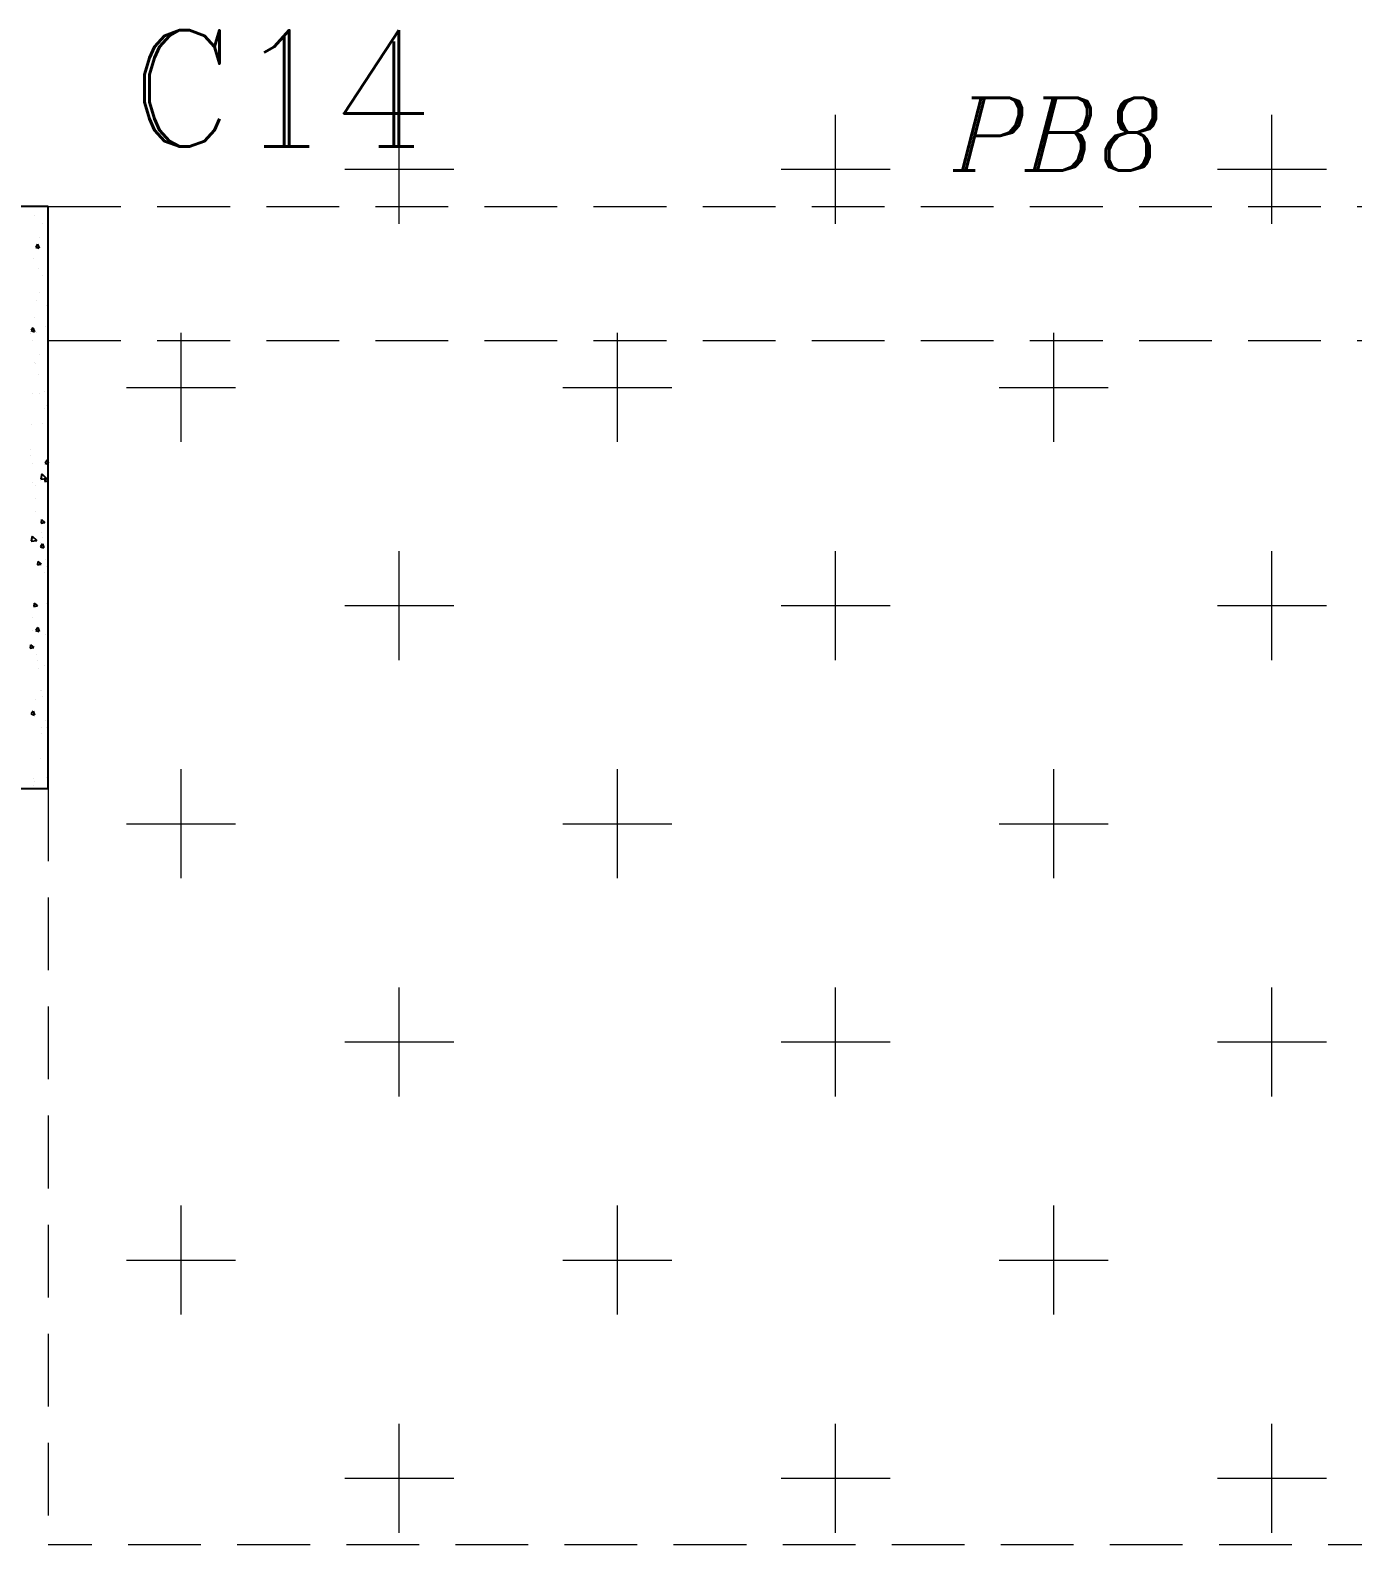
# Model space of a CAD drawing. Header units: millimetres. Extents: x 331487 to 517269, y 198509 to 399936.
# Drawn here: x 406619 to 408892, y 386854 to 389457 of the extents above; entities that cross this region are included whole.
import ezdxf

# ---------------------------------------------------------------- set-up
doc = ezdxf.new("R2010")
doc.units = ezdxf.units.MM
doc.header["$MEASUREMENT"] = 0
doc.linetypes.add('DASHED2', pattern=[0.375, 0.25, -0.125])
doc.layers.add('BEAM', color=1, linetype='Continuous', lineweight=5)
doc.layers.add('COLUMN', color=6, linetype='Continuous')
doc.styles.add('ITALICC', font='italicc', dxfattribs={"height": 0.3})
doc.styles.add('RC', font='romanc.shx', dxfattribs={"height": 200})

msp = doc.modelspace()

# ---------------------------------------------------------------- linework, layer by layer
at = {"layer": 'BEAM', "color": 253, "linetype": 'Continuous', "ltscale": 750}
for p, q in [((407253.6, 389154), (407253.6, 389312)), ((408003.6, 389154), (408003.6, 389312)), ((408753.6, 389154), (408753.6, 389312)), ((407159.8, 389218.2), (407347.3, 389218.2)), ((407909.8, 389218.2), (408097.3, 389218.2)), ((408659.8, 389218.2), (408847.3, 389218.2)), ((407253.6, 389124.5), (407253.6, 389154)), ((408003.6, 389124.5), (408003.6, 389154)), ((408753.6, 389124.5), (408753.6, 389154)), ((406878.6, 388924), (406878.6, 388937)), ((407628.6, 388924), (407628.6, 388937)), ((408378.6, 388924), (408378.6, 388937)), ((406878.6, 388749.5), (406878.6, 388924)), ((407628.6, 388749.5), (407628.6, 388924)), ((408378.6, 388749.5), (408378.6, 388924)), ((406784.8, 388843.2), (406972.3, 388843.2)), ((407534.8, 388843.2), (407722.3, 388843.2)), ((408284.8, 388843.2), (408472.3, 388843.2)), ((407253.6, 388374.5), (407253.6, 388562)), ((408003.6, 388374.5), (408003.6, 388562)), ((408753.6, 388374.5), (408753.6, 388562)), ((407159.8, 388468.2), (407347.3, 388468.2)), ((407909.8, 388468.2), (408097.3, 388468.2)), ((408659.8, 388468.2), (408847.3, 388468.2)), ((406878.6, 387999.5), (406878.6, 388187)), ((407628.6, 387999.5), (407628.6, 388187)), ((408378.6, 387999.5), (408378.6, 388187)), ((406784.8, 388093.2), (406972.3, 388093.2)), ((407534.8, 388093.2), (407722.3, 388093.2)), ((408284.8, 388093.2), (408472.3, 388093.2)), ((407253.6, 387624.5), (407253.6, 387812)), ((408003.6, 387624.5), (408003.6, 387812)), ((408753.6, 387624.5), (408753.6, 387812)), ((407159.8, 387718.2), (407347.3, 387718.2)), ((407909.8, 387718.2), (408097.3, 387718.2)), ((408659.8, 387718.2), (408847.3, 387718.2)), ((406878.6, 387249.5), (406878.6, 387437)), ((407628.6, 387249.5), (407628.6, 387437)), ((408378.6, 387249.5), (408378.6, 387437)), ((406784.8, 387343.2), (406972.3, 387343.2)), ((407534.8, 387343.2), (407722.3, 387343.2)), ((408284.8, 387343.2), (408472.3, 387343.2)), ((407253.6, 386874.5), (407253.6, 387062)), ((408003.6, 386874.5), (408003.6, 387062)), ((408753.6, 386874.5), (408753.6, 387062)), ((407159.8, 386968.2), (407347.3, 386968.2)), ((407909.8, 386968.2), (408097.3, 386968.2)), ((408659.8, 386968.2), (408847.3, 386968.2))]:
    msp.add_line(p, q, dxfattribs=at)
at = {"layer": 'BEAM', "linetype": 'DASHED2', "ltscale": 500}
for p, q in [((406650.1, 389154), (410100.1, 389154)), ((406650.1, 388924), (410100.1, 388924)), ((406650.1, 388154), (406650.1, 386854)), ((410100.1, 386854), (406650.1, 386854))]:
    msp.add_line(p, q, dxfattribs=at)
at = {"layer": 'COLUMN'}
for p, q in [((406650.1, 389154), (406350.1, 389154)), ((406650.1, 388154), (406650.1, 389154)), ((406350.1, 388154), (406650.1, 388154))]:
    msp.add_line(p, q, dxfattribs=at)
at = {"layer": 'COLUMN', "color": 2, "linetype": 'Continuous'}
for p, q in [((406626, 389138.6), (406626, 389138.6)), ((406637.4, 389153.7), (406637.4, 389153.7)), ((406641, 389125.6), (406641, 389125.6)), ((406631.9, 389089.5), (406628.6, 389084.5)), ((406628.6, 389084.5), (406634.6, 389082.5)), ((406631.9, 389089.5), (406634.6, 389082.5)), ((406632.4, 389088.1), (406632.4, 389088.1)), ((406635.1, 389100.3), (406635.1, 389100.3)), ((406624.9, 389064.8), (406624.9, 389064.8)), ((406649.3, 389062.4), (406649.3, 389062.4)), ((406632.9, 389046.9), (406632.9, 389046.9)), ((406639.9, 389036.2), (406639.9, 389036.2)), ((406634.9, 389006.5), (406634.9, 389006.5)), ((406630.6, 388993.5), (406630.6, 388993.5)), ((406647, 388984.8), (406647, 388984.8)), ((406626.5, 388962.7), (406626.5, 388962.7)), ((406620.1, 388935.5), (406620.1, 388935.5)), ((406623.9, 388945.8), (406620.6, 388940.8)), ((406620.6, 388940.8), (406626.6, 388938.8)), ((406623.9, 388945.8), (406626.6, 388938.8)), ((406628.4, 388940.1), (406628.4, 388940.1)), ((406629.8, 388937.7), (406629.8, 388937.7)), ((406644.9, 388948.1), (406644.9, 388948.1)), ((406623, 388924.2), (406623, 388924.2)), ((406626.1, 388886.8), (406626.1, 388886.8)), ((406627.6, 388883.6), (406627.6, 388883.6)), ((406634.8, 388899.8), (406634.8, 388899.8)), ((406633, 388865.9), (406633, 388865.9)), ((406623.9, 388833.4), (406623.9, 388833.4)), ((406634.6, 388832.3), (406634.6, 388832.3)), ((406643.1, 388836.6), (406643.1, 388836.6)), ((406643, 388807.5), (406643, 388807.5)), ((406646.4, 388811.6), (406646.4, 388811.6)), ((406621.6, 388780), (406621.6, 388780)), ((406641, 388781.7), (406641, 388781.7)), ((406619.4, 388726.6), (406619.4, 388726.6)), ((406620.2, 388736.9), (406620.2, 388736.9)), ((406648.2, 388718.1), (406644.8, 388713.1)), ((406648.2, 388718.1), (406650.1, 388712.9)), ((406648.5, 388729.8), (406648.5, 388729.8)), ((406623.5, 388711.8), (406623.5, 388711.8)), ((406638.9, 388694.5), (406637.5, 388685.6)), ((406638.9, 388694.5), (406647, 388686.8)), ((406644.8, 388713.1), (406650.1, 388711.3)), ((406622.3, 388679.7), (406622.3, 388679.7)), ((406628.5, 388674), (406628.5, 388674)), ((406637.5, 388685.6), (406647, 388686.7)), ((406644.9, 388687.7), (406644.4, 388681.8)), ((406644.4, 388681.8), (406650.1, 388682.8)), ((406644.9, 388687.7), (406650.1, 388683.4)), ((406628, 388652.7), (406628, 388652.7)), ((406628.7, 388629.2), (406628.7, 388629.2)), ((406638.7, 388616), (406638.1, 388610)), ((406638.7, 388616), (406644.4, 388611.2)), ((406622.4, 388587.8), (406621, 388578.9)), ((406622.4, 388587.8), (406630.5, 388580)), ((406636.8, 388610.8), (406636.8, 388610.8)), ((406638, 388594.4), (406638, 388594.4)), ((406638.1, 388610), (406644.4, 388611.2)), ((406621, 388578.9), (406630.5, 388580)), ((406636.2, 388577.2), (406636.2, 388577.2)), ((406640.1, 388574.4), (406636.8, 388569.4)), ((406636.8, 388569.4), (406642.8, 388567.4)), ((406640.1, 388585.8), (406640.1, 388585.8)), ((406640.1, 388574.4), (406642.8, 388567.4)), ((406631.8, 388538.3), (406638.1, 388539.5)), ((406632.4, 388544.3), (406631.9, 388538.3)), ((406632.4, 388544.3), (406638.1, 388539.5)), ((406645.1, 388547.9), (406645.1, 388547.9)), ((406648, 388536.1), (406648, 388536.1)), ((406643.2, 388525.9), (406643.2, 388525.9)), ((406650, 388525.5), (406650, 388525.5)), ((406626.1, 388472.5), (406625.6, 388466.6)), ((406625.6, 388466.6), (406631.8, 388467.7)), ((406626.1, 388472.5), (406631.8, 388467.7)), ((406647.7, 388472.1), (406647.7, 388472.1)), ((406649.6, 388475.4), (406649.6, 388475.4)), ((406622.3, 388448.1), (406622.3, 388448.1)), ((406623.8, 388424.6), (406623.8, 388424.6)), ((406632.1, 388430.6), (406628.8, 388425.7)), ((406628.8, 388425.7), (406634.8, 388423.6)), ((406632.1, 388430.6), (406634.8, 388423.6)), ((406645.5, 388418.7), (406645.5, 388418.7)), ((406619.8, 388400.8), (406619.3, 388394.8)), ((406619.3, 388394.8), (406625.6, 388396)), ((406619.8, 388400.8), (406625.6, 388396)), ((406630.6, 388385), (406630.6, 388385)), ((406630.9, 388373.3), (406630.9, 388373.3)), ((406633.9, 388360), (406633.9, 388360)), ((406643.2, 388365.3), (406643.2, 388365.3)), ((406628.4, 388306.9), (406628.4, 388306.9)), ((406637.3, 388322.8), (406637.3, 388322.8)), ((406638.9, 388322.1), (406638.9, 388322.1)), ((406641, 388311.9), (406641, 388311.9)), ((406624.1, 388286.9), (406620.8, 388282)), ((406620.8, 388282), (406626.8, 388279.9)), ((406624.1, 388286.9), (406626.8, 388279.9)), ((406638.7, 388258.6), (406638.7, 388258.6)), ((406644.8, 388270.9), (406644.8, 388270.9)), ((406647.2, 388258.9), (406647.2, 388258.9)), ((406638.4, 388248.6), (406638.4, 388248.6)), ((406649.9, 388226.3), (406649.9, 388226.3)), ((406636.5, 388205.2), (406636.5, 388205.2)), ((406647.6, 388172.9), (406647.6, 388172.9)), ((406648.4, 388190.3), (406648.4, 388190.3)), ((406624.3, 388159.2), (406624.3, 388159.2)), ((406624.9, 388170.2), (406624.9, 388170.2)), ((406626.5, 388166.3), (406626.5, 388166.3))]:
    msp.add_line(p, q, dxfattribs=at)

# ---------------------------------------------------------------- texts
at = {"color": 3, "linetype": 'Continuous', "style": 'ITALICC'}
msp.add_attdef('PB8', (408205.8, 389216.2), '', height=125, dxfattribs=at)
at = {"layer": 'COLUMN', "style": 'RC'}
msp.add_text('C14', height=200, dxfattribs=at).set_placement((406790, 389257.1))

doc.saveas('drawing.dxf')
